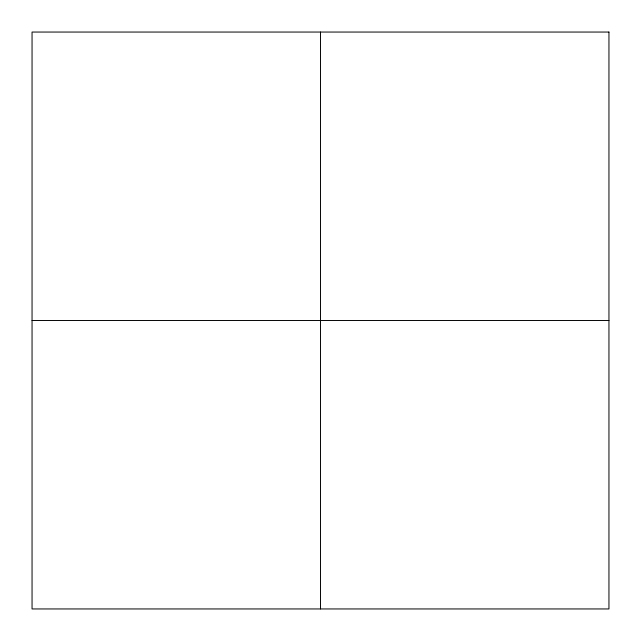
<?xml version="1.0" encoding="UTF-8"?>
<svg xmlns="http://www.w3.org/2000/svg" width="641" height="641" viewBox="0 0 641 641"><rect width="100%" height="100%" fill="white"/><g stroke="black" fill="none" stroke-linecap="round" stroke-linejoin="round"><path stroke-width="0.96" d="M32.05 320.5L608.95 320.5M320.5 32.05L320.5 608.95M608.95 32.05L32.05 32.05L32.05 608.95L608.95 608.95L608.95 32.05"/></g></svg>
